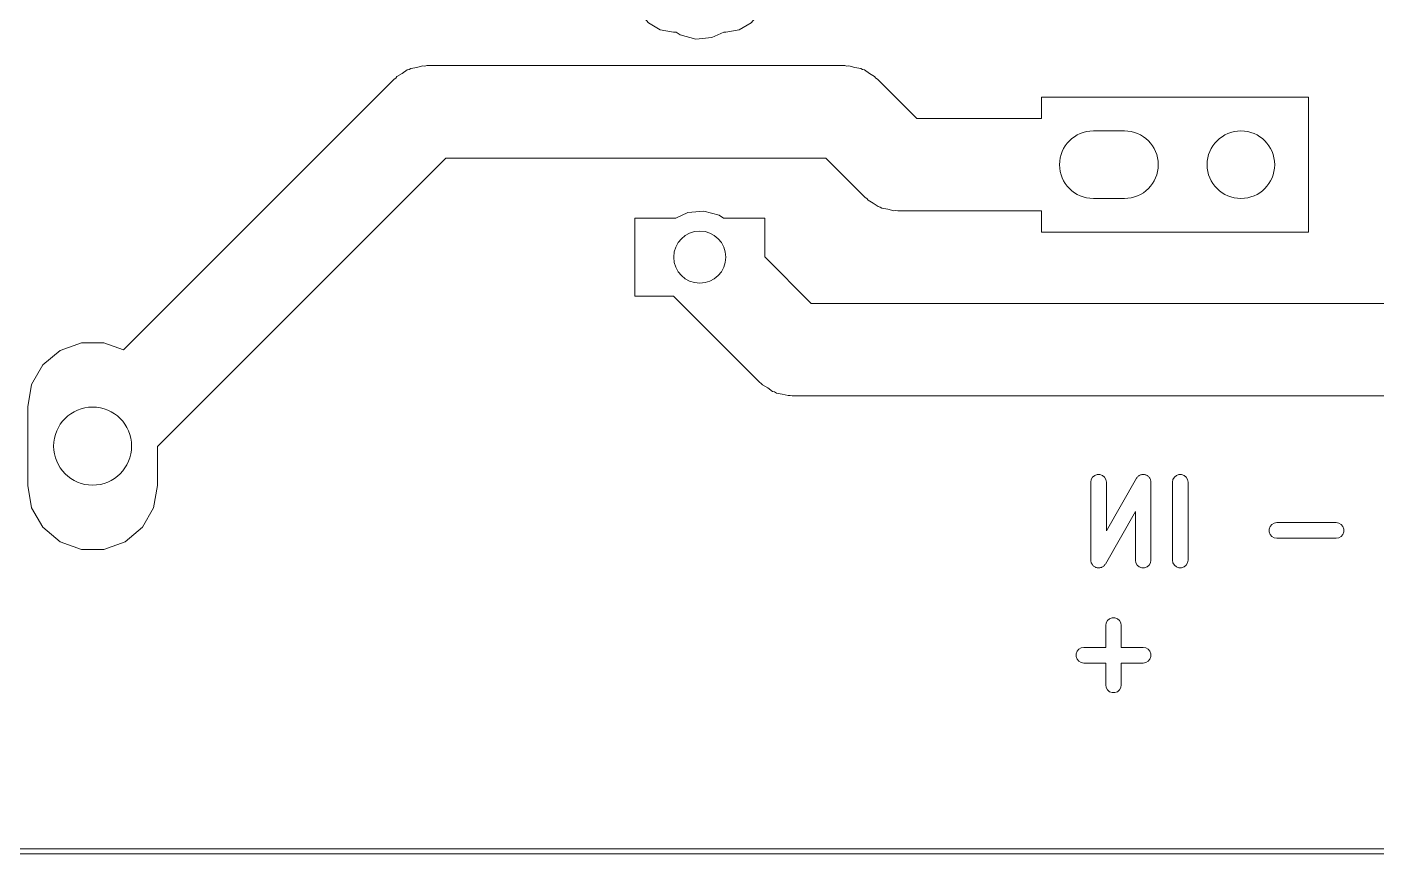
# Model space of a CAD drawing. Extents: x 83.8 to 162.6, y -99.1 to -55.8.
# Drawn here: x 96.78 to 122.76, y -99.11 to -83.2 of the extents above; entities that cross this region are included whole.
import ezdxf

# ---------------------------------------------------------------- set-up
doc = ezdxf.new("R2010")
doc.units = 0
doc.linetypes.add('Durchgehend', pattern=[0])
doc.layers.get('0').update_dxf_attribs({"lineweight": 0})
for name, color, linetype, lineweight in [('Beschriftung', 11, 'Continuous', 0), ('Bohrloch', 5, 'Continuous', 0), ('Langloch', 4, 'Continuous', 0), ('Leiterbahn', 112, 'Continuous', 0)]:
    doc.layers.add(name, color=color, linetype=linetype, lineweight=lineweight)

msp = doc.modelspace()

# ---------------------------------------------------------------- linework, layer by layer
for p, q in [((162.56, -99.11), (83.82, -99.11)), ((83.87, -99.01), (162.51, -99.01))]:
    msp.add_line(p, q)
at = {"layer": 'Beschriftung', "linetype": 'Durchgehend', "flags": 128}
for points in [[(118.274, -91.8109), (118.26, -91.8086), (118.248, -91.8109), (118.235, -91.8109), (118.222, -91.8155), (118.209, -91.8178), (118.198, -91.8243), (118.186, -91.8287), (118.176, -91.8373), (118.164, -91.8441), (118.156, -91.8539), (118.146, -91.8622), (118.14, -91.8738), (118.131, -91.8842), (117.554, -92.8937), (117.554, -91.9586), (117.545, -91.9073), (117.519, -91.8622), (117.479, -91.8287), (117.43, -91.8109), (117.378, -91.8109), (117.329, -91.8287), (117.289, -91.8622), (117.263, -91.9073), (117.254, -91.9586), (117.254, -93.4586), (117.256, -93.4718), (117.256, -93.4853), (117.261, -93.4973), (117.263, -93.5099), (117.27, -93.5215), (117.274, -93.5341), (117.283, -93.5439), (117.289, -93.555), (117.299, -93.5636), (117.308, -93.5739), (117.319, -93.5803), (117.329, -93.5885), (117.342, -93.5931), (117.353, -93.5998), (117.366, -93.6019), (117.378, -93.6063), (117.391, -93.6063), (117.405, -93.6086), (117.417, -93.6063), (117.43, -93.6063), (117.443, -93.6017), (117.456, -93.5993), (117.467, -93.5929), (117.479, -93.5885), (117.489, -93.5798), (117.501, -93.573), (117.509, -93.5632), (117.519, -93.555), (117.526, -93.5433), (117.534, -93.533), (118.111, -92.5234), (118.111, -93.4586), (118.12, -93.5099), (118.146, -93.555), (118.186, -93.5885), (118.235, -93.6063), (118.287, -93.6063), (118.336, -93.5885), (118.376, -93.555), (118.402, -93.5099), (118.411, -93.4586), (118.411, -91.9586), (118.409, -91.9453), (118.409, -91.9319), (118.404, -91.9199), (118.402, -91.9073), (118.395, -91.8956), (118.391, -91.883), (118.382, -91.8732), (118.376, -91.8622), (118.366, -91.8535), (118.357, -91.8432), (118.346, -91.8369), (118.336, -91.8287), (118.323, -91.8241), (118.312, -91.8174), (118.299, -91.8152), (118.287, -91.8109)], [(119.05, -91.8287), (119.001, -91.8109), (118.949, -91.8109), (118.9, -91.8287), (118.861, -91.8622), (118.834, -91.9073), (118.825, -91.9586), (118.825, -93.4586), (118.834, -93.5099), (118.861, -93.555), (118.9, -93.5885), (118.949, -93.6063), (119.001, -93.6063), (119.05, -93.5885), (119.09, -93.555), (119.116, -93.5099), (119.125, -93.4586), (119.125, -91.9586), (119.116, -91.9073), (119.09, -91.8622)], [(122.027, -92.7462), (121.975, -92.7371), (120.833, -92.7371), (120.781, -92.7462), (120.736, -92.7722), (120.703, -92.8121), (120.685, -92.8611), (120.685, -92.9132), (120.703, -92.9621), (120.736, -93.0021), (120.781, -93.0281), (120.833, -93.0371), (121.975, -93.0371), (122.027, -93.0281), (122.072, -93.0021), (122.105, -92.9621), (122.123, -92.9132), (122.123, -92.8611), (122.105, -92.8121), (122.072, -92.7722)], [(117.54, -95.1371), (117.118, -95.1371), (117.067, -95.1462), (117.022, -95.1722), (116.988, -95.2121), (116.971, -95.2611), (116.971, -95.3132), (116.988, -95.3621), (117.022, -95.4021), (117.067, -95.4281), (117.118, -95.4371), (117.54, -95.4371), (117.54, -95.8586), (117.549, -95.9099), (117.575, -95.955), (117.615, -95.9885), (117.664, -96.0063), (117.716, -96.0063), (117.765, -95.9885), (117.805, -95.955), (117.831, -95.9099), (117.84, -95.8586), (117.84, -95.4371), (118.261, -95.4371), (118.312, -95.4281), (118.358, -95.4021), (118.391, -95.3621), (118.409, -95.3132), (118.409, -95.2611), (118.391, -95.2121), (118.358, -95.1722), (118.312, -95.1462), (118.261, -95.1371), (117.84, -95.1371), (117.84, -94.7157), (117.831, -94.6644), (117.805, -94.6193), (117.765, -94.5858), (117.716, -94.568), (117.664, -94.568), (117.615, -94.5858), (117.575, -94.6193), (117.549, -94.6644), (117.54, -94.7157)]]:
    msp.add_lwpolyline(points, close=True, dxfattribs=at)
at = {"layer": 'Bohrloch', "lineweight": 0}
for centre, radius in [((120.142, -85.852), 0.65), ((109.728, -87.63), 0.5004), ((98.044, -91.2647), 0.7506)]:
    msp.add_circle(centre, radius, dxfattribs=at)
at = {"layer": 'Langloch', "linetype": 'Durchgehend', "flags": 128}
msp.add_lwpolyline([(117.302, -85.202), (117.902, -85.202, -1), (117.902, -86.502), (117.302, -86.502, -1)], format="xyb", close=True, dxfattribs=at)
at = {"layer": 'Leiterbahn', "linetype": 'Durchgehend', "flags": 128}
for points in [[(139.446, -62.992), (139.424, -62.9959), (139.402, -62.9939), (139.338, -63.0111), (139.272, -63.0226), (139.253, -63.0338), (139.231, -63.0396), (139.177, -63.0777), (139.119, -63.1108), (139.105, -63.128), (139.087, -63.1408), (136.801, -65.4268), (136.788, -65.4451), (136.771, -65.4595), (136.738, -65.5169), (136.7, -65.5713), (136.694, -65.5929), (136.683, -65.6123), (136.671, -65.6776), (136.654, -65.7417), (136.656, -65.764), (136.652, -65.786), (136.652, -69.4055), (136.462, -69.4055), (136.462, -70.8025), (137.859, -70.8025), (137.859, -69.4055), (137.668, -69.4055), (137.668, -68.58), (145.034, -68.58), (145.034, -83.6096), (143.995, -84.6483), (143.956, -84.6257), (143.51, -84.547), (143.064, -84.6257), (142.671, -84.8523), (142.38, -85.1995), (142.225, -85.6254), (142.225, -86.0786), (142.38, -86.5045), (142.621, -86.7919), (142.621, -88.0238), (142.126, -88.519), (126.111, -88.519), (126.111, -86.7919), (126.352, -86.5045), (126.507, -86.0786), (126.507, -85.6254), (126.352, -85.1995), (126.061, -84.8523), (125.668, -84.6257), (125.222, -84.547), (124.776, -84.6257), (124.383, -84.8523), (124.092, -85.1995), (123.937, -85.6254), (123.937, -86.0786), (124.092, -86.5045), (124.333, -86.7919), (124.333, -88.519), (111.874, -88.519), (110.978, -87.6224), (110.978, -86.8794), (110.182, -86.8794), (110.104, -86.8243), (109.805, -86.7444), (109.498, -86.7713), (109.266, -86.8794), (108.478, -86.8794), (108.478, -88.3806), (109.221, -88.3806), (110.877, -90.0366), (110.909, -90.0591), (110.935, -90.089), (111.035, -90.1471), (111.13, -90.2137), (111.168, -90.2238), (111.202, -90.2434), (111.316, -90.2636), (111.429, -90.2936), (111.467, -90.2902), (111.506, -90.297), (142.494, -90.297), (142.533, -90.2902), (142.571, -90.2936), (142.684, -90.2636), (142.798, -90.2434), (142.832, -90.2238), (142.87, -90.2137), (142.965, -90.1471), (143.065, -90.089), (143.091, -90.0591), (143.123, -90.0366), (144.139, -89.0206), (144.161, -88.9886), (144.191, -88.9634), (144.249, -88.8629), (144.316, -88.7677), (144.326, -88.7299), (144.345, -88.6961), (144.366, -88.5817), (144.396, -88.4695), (144.392, -88.4305), (144.399, -88.392), (144.399, -86.7919), (144.64, -86.5045), (144.795, -86.0786), (144.795, -85.6254), (144.704, -85.376), (145.901, -84.1792), (145.914, -84.1609), (145.931, -84.1465), (145.964, -84.0891), (146.002, -84.0347), (146.008, -84.0131), (146.019, -83.9937), (146.031, -83.9284), (146.048, -83.8643), (146.046, -83.842), (146.05, -83.82), (146.05, -68.58), (150.876, -68.58), (150.876, -69.7644), (150.739, -69.8434), (150.515, -70.1103), (150.396, -70.4378), (150.396, -70.7862), (150.515, -71.1137), (150.739, -71.3806), (151.041, -71.5548), (151.384, -71.6153), (151.727, -71.5548), (152.029, -71.3806), (152.253, -71.1137), (152.372, -70.7862), (152.372, -70.4378), (152.253, -70.1103), (152.029, -69.8434), (151.892, -69.7644), (151.892, -68.072), (151.884, -68.0282), (151.884, -67.9838), (151.869, -67.942), (151.861, -67.8983), (151.839, -67.8598), (151.824, -67.818), (151.795, -67.784), (151.773, -67.7455), (151.739, -67.7169), (151.711, -67.6828), (151.672, -67.6606), (151.638, -67.6321), (151.596, -67.6169), (151.558, -67.5946), (151.514, -67.5869), (151.472, -67.5717), (151.428, -67.5717), (151.384, -67.564), (137.668, -67.564), (137.668, -65.9964), (139.656, -64.008), (151.384, -64.008), (151.428, -64.0003), (151.472, -64.0003), (151.514, -63.9851), (151.558, -63.9774), (151.596, -63.9551), (151.638, -63.9399), (151.672, -63.9114), (151.711, -63.8892), (151.739, -63.8551), (151.773, -63.8265), (151.795, -63.788), (151.824, -63.754), (151.839, -63.7122), (151.861, -63.6737), (151.869, -63.63), (151.884, -63.5882), (151.884, -63.5438), (151.892, -63.5), (151.892, -62.0783), (152.041, -61.9923), (152.268, -61.722), (152.388, -61.3904), (152.388, -61.0376), (152.268, -60.706), (152.041, -60.4357), (151.735, -60.2593), (151.388, -60.198), (151.38, -60.198), (151.033, -60.2593), (150.727, -60.4357), (150.5, -60.706), (150.38, -61.0376), (150.38, -61.3904), (150.5, -61.722), (150.727, -61.9923), (150.876, -62.0783), (150.876, -62.992)], [(94.488, -62.5249), (94.488, -66.04), (94.4919, -66.062), (94.4899, -66.0843), (94.5071, -66.1484), (94.5186, -66.2137), (94.5298, -66.2331), (94.5356, -66.2547), (94.5737, -66.3091), (94.6068, -66.3665), (94.624, -66.3809), (94.6368, -66.3992), (96.7943, -68.5567), (96.7943, -70.0215), (96.8697, -70.4489), (97.0867, -70.8248), (97.4192, -71.1037), (97.827, -71.2522), (98.261, -71.2522), (98.6688, -71.1037), (98.6727, -71.1005), (98.763, -71.1637), (98.8008, -71.1738), (98.8347, -71.1934), (98.9491, -71.2136), (99.0613, -71.2436), (99.1002, -71.2402), (99.1387, -71.247), (104.775, -71.247), (104.775, -78.486), (104.782, -78.5245), (104.778, -78.5635), (104.808, -78.6757), (104.829, -78.7901), (104.848, -78.8239), (104.858, -78.8617), (104.925, -78.9569), (104.983, -79.0574), (105.013, -79.0826), (105.035, -79.1146), (108.485, -82.5642), (108.485, -82.6803), (108.574, -82.9253), (108.742, -83.125), (108.967, -83.2553), (109.224, -83.3006), (109.274, -83.3006), (109.352, -83.3557), (109.651, -83.4356), (109.958, -83.4087), (110.19, -83.3006), (110.232, -83.3006), (110.489, -83.2553), (110.714, -83.125), (110.882, -82.9253), (110.971, -82.6803), (110.971, -82.4197), (110.882, -82.1747), (110.714, -81.975), (110.489, -81.8447), (110.235, -81.8), (106.553, -78.1178), (106.553, -71.247), (111.252, -71.247), (111.556, -71.1934), (111.703, -71.1086), (111.756, -71.1086), (112.013, -71.0633), (112.238, -70.933), (112.295, -70.866), (118.008, -70.866), (118.227, -71.1266), (118.529, -71.3008), (118.872, -71.3613), (119.215, -71.3008), (119.517, -71.1266), (119.741, -70.8597), (119.86, -70.5322), (119.86, -70.1838), (119.741, -69.8563), (119.517, -69.5894), (119.38, -69.5104), (119.38, -66.7855), (119.871, -66.7855), (119.871, -64.7865), (117.873, -64.7865), (117.873, -66.7855), (118.364, -66.7855), (118.364, -69.5104), (118.227, -69.5894), (118.008, -69.85), (112.295, -69.85), (112.238, -69.783), (112.013, -69.6527), (111.756, -69.6074), (111.703, -69.6074), (111.556, -69.5226), (111.252, -69.469), (99.507, -69.469), (99.2937, -69.2557), (99.2937, -68.505), (99.2183, -68.0776), (99.0013, -67.7018), (98.6688, -67.4228), (98.261, -67.2744), (97.827, -67.2744), (97.4192, -67.4228), (97.2441, -67.5697), (95.504, -65.8296), (95.504, -62.5249), (95.6485, -62.3527), (95.738, -62.1068), (95.738, -61.8452), (95.6485, -61.5993), (95.4803, -61.3988), (95.2537, -61.268), (94.996, -61.2226), (94.7383, -61.268), (94.5117, -61.3988), (94.3684, -61.5696), (94.2177, -61.39), (93.9876, -61.2572), (93.726, -61.2111), (93.4644, -61.2572), (93.2343, -61.39), (93.0636, -61.5935), (92.9727, -61.8432), (92.9727, -62.1088), (93.0636, -62.3585), (93.2343, -62.562), (93.4644, -62.6948), (93.726, -62.7409), (93.9876, -62.6948), (94.2177, -62.562), (94.3684, -62.3824)], [(96.7943, -90.5065), (96.7943, -92.023), (96.8697, -92.4504), (97.0867, -92.8262), (97.4192, -93.1052), (97.827, -93.2536), (98.261, -93.2536), (98.6688, -93.1052), (99.0013, -92.8262), (99.2183, -92.4504), (99.2937, -92.023), (99.2937, -91.2723), (104.841, -85.725), (112.154, -85.725), (112.909, -86.4806), (112.941, -86.5031), (112.967, -86.533), (113.067, -86.5911), (113.162, -86.6577), (113.2, -86.6678), (113.234, -86.6874), (113.348, -86.7076), (113.461, -86.7376), (113.499, -86.7342), (113.538, -86.741), (116.302, -86.741), (116.302, -87.152), (121.442, -87.152), (121.442, -84.552), (116.302, -84.552), (116.302, -84.963), (113.906, -84.963), (113.151, -84.2074), (113.119, -84.1849), (113.093, -84.155), (112.993, -84.0969), (112.898, -84.0303), (112.86, -84.0202), (112.826, -84.0006), (112.712, -83.9804), (112.599, -83.9504), (112.561, -83.9538), (112.522, -83.947), (104.473, -83.947), (104.434, -83.9538), (104.395, -83.9504), (104.283, -83.9804), (104.169, -84.0006), (104.135, -84.0202), (104.097, -84.0303), (104.002, -84.0969), (103.901, -84.155), (103.876, -84.1849), (103.844, -84.2074), (98.6383, -89.4132), (98.261, -89.2758), (97.827, -89.2758), (97.4192, -89.4243), (97.0867, -89.7033), (96.8697, -90.0791)]]:
    msp.add_lwpolyline(points, close=True, dxfattribs=at)

doc.saveas('drawing.dxf')
